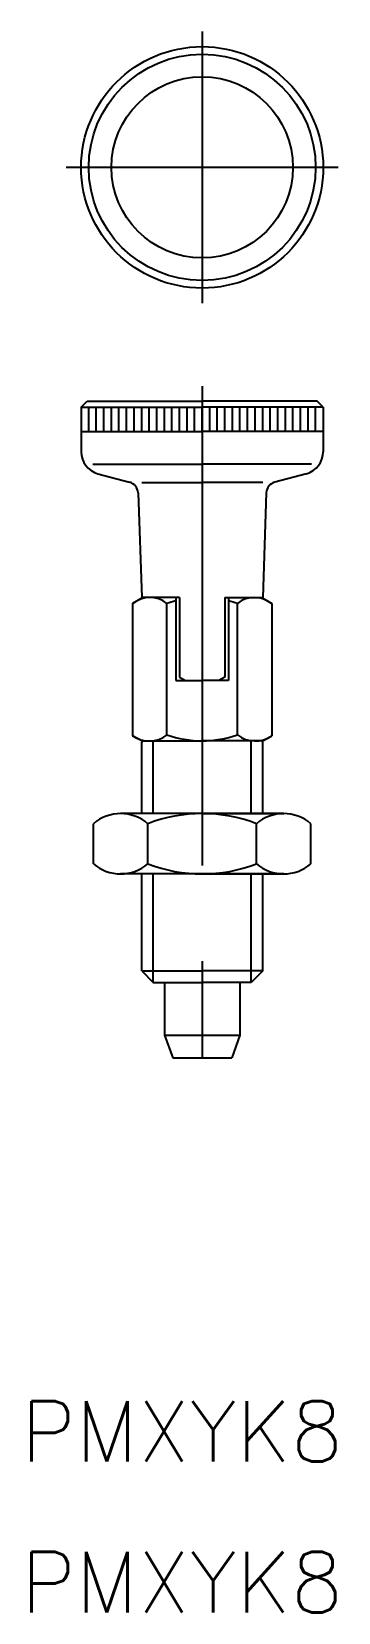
# Model space of a CAD drawing. Extents: x -35 to -15, y -36 to 69.
import ezdxf

# ---------------------------------------------------------------- set-up
doc = ezdxf.new("R2010")
doc.units = 0
doc.linetypes.add('CENTER', pattern=[50.8, 31.75, -6.35, 6.35, -6.35])
doc.layers.get('0').update_dxf_attribs({"linetype": 'CONTINUOUS'})
doc.layers.add('CENTER', color=1, linetype='CENTER')
doc.styles.get("Standard").update_dxf_attribs({"font": 'txt.shx'})

msp = doc.modelspace()

# ---------------------------------------------------------------- linework, layer by layer
for p, q in [((-32.17, 43.65), (-31.77, 44.05)), ((-31.77, 44.05), (-24.17, 44.05)), ((-16.57, 44.05), (-24.17, 44.05)), ((-16.17, 43.65), (-16.57, 44.05)), ((-32.17, 43.65), (-24.17, 43.65)), ((-32.17, 43.65), (-32.17, 40.7)), ((-31.67, 42.05), (-31.67, 43.65)), ((-31.17, 42.05), (-31.17, 43.65)), ((-30.67, 42.05), (-30.67, 43.65)), ((-30.17, 42.05), (-30.17, 43.65)), ((-29.67, 42.05), (-29.67, 43.65)), ((-29.17, 42.05), (-29.17, 43.65)), ((-28.67, 42.05), (-28.67, 43.65)), ((-28.17, 42.05), (-28.17, 43.65)), ((-27.67, 42.05), (-27.67, 43.65)), ((-27.17, 42.05), (-27.17, 43.65)), ((-26.67, 42.05), (-26.67, 43.65)), ((-26.17, 42.05), (-26.17, 43.65)), ((-25.67, 42.05), (-25.67, 43.65)), ((-25.17, 42.05), (-25.17, 43.65)), ((-24.67, 42.05), (-24.67, 43.65)), ((-16.17, 43.65), (-24.17, 43.65)), ((-24.17, 42.05), (-24.17, 43.65)), ((-24.17, 42.05), (-24.17, 43.65)), ((-23.67, 42.05), (-23.67, 43.65)), ((-23.17, 42.05), (-23.17, 43.65)), ((-22.67, 42.05), (-22.67, 43.65)), ((-22.17, 42.05), (-22.17, 43.65)), ((-21.67, 42.05), (-21.67, 43.65)), ((-21.17, 42.05), (-21.17, 43.65)), ((-20.67, 42.05), (-20.67, 43.65)), ((-20.17, 42.05), (-20.17, 43.65)), ((-19.67, 42.05), (-19.67, 43.65)), ((-19.17, 42.05), (-19.17, 43.65)), ((-18.67, 42.05), (-18.67, 43.65)), ((-18.17, 42.05), (-18.17, 43.65)), ((-17.67, 42.05), (-17.67, 43.65)), ((-17.17, 42.05), (-17.17, 43.65)), ((-16.67, 42.05), (-16.67, 43.65)), ((-16.17, 43.65), (-16.17, 40.7)), ((-32.17, 42.05), (-24.17, 42.05)), ((-16.17, 42.05), (-24.17, 42.05)), ((-31.39, 39.89), (-24.17, 39.89)), ((-16.94, 39.89), (-24.17, 39.89)), ((-31.06, 39.25), (-28.97, 38.69)), ((-17.28, 39.25), (-19.37, 38.69)), ((-28.41, 37.99), (-28.17, 31.05)), ((-28.17, 38.66), (-24.17, 38.66)), ((-20.17, 38.66), (-24.17, 38.66)), ((-19.93, 37.99), (-20.17, 31.05)), ((-28.09, 31.05), (-28.77, 30.65)), ((-28.77, 30.65), (-28.77, 21.89)), ((-25.67, 31.05), (-28.17, 31.05)), ((-26.5, 21.95), (-26.5, 30.64)), ((-25.92, 31.05), (-25.92, 25.55)), ((-25.67, 31.05), (-25.67, 25.78)), ((-22.67, 31.05), (-22.67, 25.78)), ((-22.67, 31.05), (-20.17, 31.05)), ((-22.42, 31.05), (-22.42, 25.55)), ((-21.84, 21.95), (-21.84, 30.64)), ((-20.25, 31.05), (-19.57, 30.65)), ((-19.57, 30.65), (-19.57, 21.89)), ((-25.92, 25.55), (-24.17, 25.55)), ((-25.67, 25.78), (-25.27, 25.55)), ((-22.42, 25.55), (-24.17, 25.55)), ((-22.67, 25.78), (-23.07, 25.55)), ((-28.17, 21.55), (-28.77, 21.89)), ((-28.17, 21.55), (-24.17, 21.55)), ((-28.17, 21.47), (-28.09, 21.55)), ((-28.17, 16.73), (-28.17, 21.47)), ((-20.17, 21.55), (-24.17, 21.55)), ((-20.17, 21.47), (-20.25, 21.55)), ((-20.17, 21.55), (-19.57, 21.89)), ((-20.17, 16.73), (-20.17, 21.47)), ((-31.36, 13.4), (-31.36, 16.06)), ((-18.78, 16.73), (-29.56, 16.73)), ((-27.76, 13.4), (-27.76, 16.06)), ((-24.17, 16.73), (-18.78, 16.73)), ((-20.57, 13.4), (-20.57, 16.06)), ((-20.57, 16.06), (-20.57, 16.06)), ((-16.98, 13.4), (-16.98, 16.06)), ((-18.78, 12.73), (-29.56, 12.73)), ((-28.17, 6.31), (-28.17, 12.73)), ((-24.17, 12.73), (-18.78, 12.73)), ((-20.57, 13.4), (-20.57, 13.4)), ((-20.17, 6.31), (-20.17, 12.73)), ((-28.17, 6.31), (-24.17, 6.31)), ((-28.17, 6.31), (-27.4, 5.54)), ((-20.17, 6.31), (-24.17, 6.31)), ((-20.17, 6.31), (-20.93, 5.54)), ((-27.4, 5.54), (-24.17, 5.54)), ((-26.67, 5.54), (-26.67, 2.04)), ((-20.93, 5.54), (-24.17, 5.54)), ((-21.67, 5.54), (-21.67, 2.04)), ((-26.67, 2.04), (-21.67, 2.04)), ((-26.12, 0.54), (-22.21, 0.54))]:
    msp.add_line(p, q)
at = {"color": 3}
for p, q in [((-27.4, 16.73), (-27.4, 21.55)), ((-20.93, 16.73), (-20.93, 21.55)), ((-27.4, 5.54), (-27.4, 12.73)), ((-20.93, 5.54), (-20.93, 12.73))]:
    msp.add_line(p, q, dxfattribs=at)
at = {"color": 7, "linetype": 'CONTINUOUS'}
for p, q in [((-26.67, 2.04), (-26.12, 0.54)), ((-21.67, 2.04), (-22.21, 0.54))]:
    msp.add_line(p, q, dxfattribs=at)
for radius in [8, 7.5, 6]:
    msp.add_circle((-24.17, 59.55), radius)
for centre, radius, start, end in [((-30.67, 40.7), 1.5, 180, 255), ((-17.67, 40.7), 1.5, 285, 0), ((-29.16, 37.96), 0.75, 2, 75), ((-19.18, 37.96), 0.75, 105, 178), ((-27.62, 29.29), 1.76, 50.3254, 130.8824), ((-24.17, 24.15), 6.9, 104.692, 109.7203), ((-24.17, 24.15), 6.9, 70.2797, 75.308), ((-20.72, 29.29), 1.76, 49.1176, 129.6746), ((-27.67, 23.45), 1.91, 234.9161, 308.0224), ((-24.17, 28.45), 6.9, 250.2797, 270), ((-24.17, 28.45), 6.9, 270, 289.7203), ((-20.66, 23.45), 1.91, 231.9776, 305.0839), ((-29.56, 13.98), 2.75, 49.1176, 130.8824), ((-24.17, 6.75), 9.98, 68.8872, 111.1128), ((-18.78, 13.98), 2.75, 49.1176, 130.8824), ((-29.56, 15.48), 2.75, 229.1176, 310.8824), ((-24.17, 22.71), 9.98, 248.8872, 291.1128), ((-18.78, 15.48), 2.75, 229.1176, 310.8824)]:
    msp.add_arc(centre, radius, start, end)
at = {"layer": 'CENTER', "color": 1, "linetype": 'CENTER'}
for p, q in [((-24.17, 68.55), (-24.17, 50.55)), ((-15.17, 59.55), (-33.17, 59.55)), ((-24.17, 45.05), (-24.17, -0.67))]:
    msp.add_line(p, q, dxfattribs=at)

# ---------------------------------------------------------------- texts
for p in [(-36.13, -26.2), (-36.13, -36.2)]:
    msp.add_text('PMXYK8', height=4).set_placement(p)

doc.saveas('drawing.dxf')
